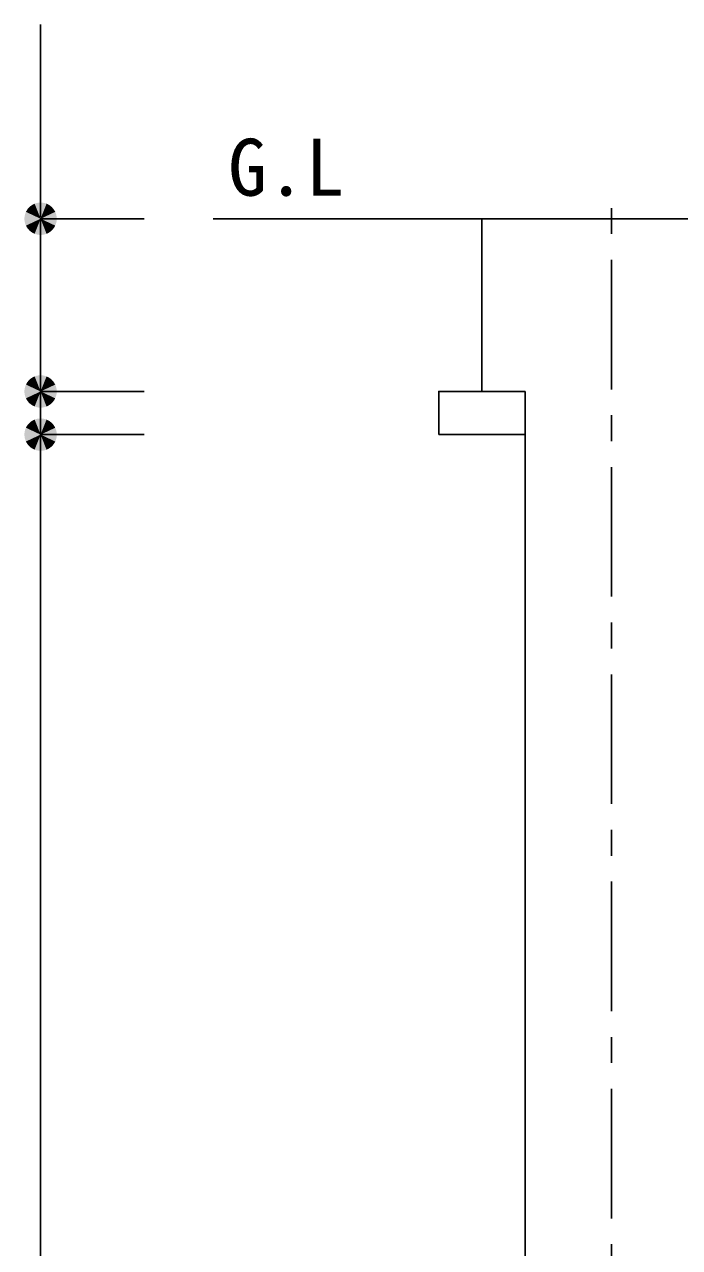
# Model space of a CAD drawing. Units: millimetres, scale not verified. Extents: x -24131 to 8910, y -6308 to 6308.
# Drawn here: x -598 to 161, y -2782 to -1366 of the extents above; entities that cross this region are included whole.
import ezdxf
from ezdxf.enums import TextEntityAlignment as Align

# ---------------------------------------------------------------- set-up
doc = ezdxf.new("R2010")
doc.units = ezdxf.units.MM
doc.header["$LTSCALE"] = 30
doc.linetypes.add('CHAIN1', pattern=[8, 5, -1, 1, -1])
for name, color, linetype, lineweight in [('0-1_空気管', 3, 'Continuous', 25), ('0-B_機器', 2, 'Continuous', 25), ('0-D_08', 2, 'Continuous', 25), ('1-5_00クル-フ-6寸法', 132, 'Continuous', 25)]:
    doc.layers.add(name, color=color, linetype=linetype, lineweight=lineweight)
doc.styles.add('ＭＳ ゴシック', font='')
doc.styles.get('ＭＳ ゴシック').set_extended_font_data('MS Gothic')

msp = doc.modelspace()

# ---------------------------------------------------------------- linework, layer by layer
at = {"layer": '0-B_機器'}
for p, q in [((-379.25, -1590.65), (2740.33, -1590.65)), ((-67.75, -1790.65), (-67.75, -1590.65)), ((-117.75, -1840.65), (-17.75, -1840.65))]:
    msp.add_line(p, q, dxfattribs=at)
msp.add_lwpolyline([(-117.75, -1840.65), (-117.75, -1790.65), (-17.75, -1790.65)], dxfattribs=at)
at = {"layer": '0-D_08', "linetype": 'CHAIN1'}
msp.add_line((82.25, -4188.28), (82.25, -1550.17), dxfattribs=at)
at = {"layer": '0-D_08'}
msp.add_line((-17.75, -3780.63), (-17.75, -1790.65), dxfattribs=at)
at = {"layer": '1-5_00クル-フ-6寸法', "color": 4}
for p, q in [((-579.25, -1589.15), (-579.25, -1365.65)), ((-459.25, -1590.65), (-579.25, -1590.65)), ((-579.25, -1590.65), (-579.25, -1790.65)), ((-459.25, -1790.65), (-579.25, -1790.65)), ((-459.25, -1790.65), (-579.25, -1790.65)), ((-579.25, -1790.65), (-579.25, -1840.65)), ((-459.25, -1840.65), (-579.25, -1840.65)), ((-459.25, -1840.65), (-579.25, -1840.65)), ((-579.25, -1840.65), (-579.25, -3780.63))]:
    msp.add_line(p, q, dxfattribs=at)
at = {"layer": '1-5_00クル-フ-6寸法'}
for points in [[(-579.25, -1590.65), (-583.91, -1572.49), (-581.6, -1572.05)], [(-579.25, -1590.65), (-581.6, -1572.05), (-579.25, -1571.9)], [(-579.25, -1590.65), (-579.25, -1571.9), (-576.9, -1572.05)], [(-579.25, -1590.65), (-576.9, -1572.05), (-574.58, -1572.49)], [(-579.25, -1590.65), (-597.66, -1587.14), (-597.08, -1584.86)], [(-579.25, -1590.65), (-597.08, -1584.86), (-596.21, -1582.67)], [(-579.25, -1590.65), (-596.21, -1582.67), (-595.08, -1580.6)], [(-579.25, -1590.65), (-595.08, -1580.6), (-593.69, -1578.7)], [(-579.25, -1590.65), (-593.69, -1578.7), (-592.08, -1576.98)], [(-579.25, -1590.65), (-592.08, -1576.98), (-590.27, -1575.48)], [(-579.25, -1590.65), (-590.27, -1575.48), (-588.28, -1574.22)], [(-579.25, -1590.65), (-588.28, -1574.22), (-586.15, -1573.22)], [(-579.25, -1590.65), (-586.15, -1573.22), (-583.91, -1572.49)], [(-579.25, -1590.65), (-574.58, -1572.49), (-572.34, -1573.22)], [(-579.25, -1590.65), (-572.34, -1573.22), (-570.21, -1574.22)], [(-579.25, -1590.65), (-570.21, -1574.22), (-568.23, -1575.48)], [(-579.25, -1590.65), (-568.23, -1575.48), (-566.41, -1576.98)], [(-579.25, -1590.65), (-566.41, -1576.98), (-564.8, -1578.7)], [(-579.25, -1590.65), (-564.8, -1578.7), (-563.42, -1580.6)], [(-579.25, -1590.65), (-563.42, -1580.6), (-562.28, -1582.67)], [(-579.25, -1590.65), (-562.28, -1582.67), (-561.41, -1584.86)], [(-579.25, -1590.65), (-561.41, -1584.86), (-560.83, -1587.14)], [(-579.25, -1590.65), (-597.96, -1589.47), (-597.66, -1587.14)], [(-579.25, -1590.65), (-597.96, -1591.83), (-597.96, -1589.47)], [(-579.25, -1590.65), (-597.66, -1594.16), (-597.96, -1591.83)], [(-579.25, -1590.65), (-597.08, -1596.44), (-597.66, -1594.16)], [(-579.25, -1590.65), (-596.21, -1598.63), (-597.08, -1596.44)], [(-579.25, -1590.65), (-595.08, -1600.7), (-596.21, -1598.63)], [(-579.25, -1590.65), (-593.69, -1602.6), (-595.08, -1600.7)], [(-579.25, -1590.65), (-592.08, -1604.32), (-593.69, -1602.6)], [(-579.25, -1590.65), (-590.27, -1605.82), (-592.08, -1604.32)], [(-579.25, -1590.65), (-588.28, -1607.08), (-590.27, -1605.82)], [(-579.25, -1590.65), (-586.15, -1608.08), (-588.28, -1607.08)], [(-579.25, -1590.65), (-583.91, -1608.81), (-586.15, -1608.08)], [(-579.25, -1590.65), (-581.6, -1609.25), (-583.91, -1608.81)], [(-579.25, -1590.65), (-579.25, -1609.4), (-581.6, -1609.25)], [(-579.25, -1590.65), (-560.83, -1587.14), (-560.53, -1589.47)], [(-579.25, -1590.65), (-560.53, -1589.47), (-560.53, -1591.83)], [(-579.25, -1590.65), (-576.9, -1609.25), (-579.25, -1609.4)], [(-579.25, -1590.65), (-574.58, -1608.81), (-576.9, -1609.25)], [(-579.25, -1590.65), (-572.34, -1608.08), (-574.58, -1608.81)], [(-579.25, -1590.65), (-570.21, -1607.08), (-572.34, -1608.08)], [(-579.25, -1590.65), (-568.23, -1605.82), (-570.21, -1607.08)], [(-579.25, -1590.65), (-566.41, -1604.32), (-568.23, -1605.82)], [(-579.25, -1590.65), (-564.8, -1602.6), (-566.41, -1604.32)], [(-579.25, -1590.65), (-563.42, -1600.7), (-564.8, -1602.6)], [(-579.25, -1590.65), (-562.28, -1598.63), (-563.42, -1600.7)], [(-579.25, -1590.65), (-561.41, -1596.44), (-562.28, -1598.63)], [(-579.25, -1590.65), (-560.83, -1594.16), (-561.41, -1596.44)], [(-579.25, -1590.65), (-560.53, -1591.83), (-560.83, -1594.16)], [(-579.25, -1790.65), (-597.08, -1784.86), (-596.21, -1782.67)], [(-579.25, -1790.65), (-597.08, -1784.86), (-596.21, -1782.67)], [(-579.25, -1790.65), (-596.21, -1782.67), (-595.08, -1780.6)], [(-579.25, -1790.65), (-596.21, -1782.67), (-595.08, -1780.6)], [(-579.25, -1790.65), (-595.08, -1780.6), (-593.69, -1778.7)], [(-579.25, -1790.65), (-595.08, -1780.6), (-593.69, -1778.7)], [(-579.25, -1790.65), (-593.69, -1778.7), (-592.08, -1776.98)], [(-579.25, -1790.65), (-593.69, -1778.7), (-592.08, -1776.98)], [(-579.25, -1790.65), (-592.08, -1776.98), (-590.27, -1775.48)], [(-579.25, -1790.65), (-592.08, -1776.98), (-590.27, -1775.48)], [(-579.25, -1790.65), (-590.27, -1775.48), (-588.28, -1774.22)], [(-579.25, -1790.65), (-590.27, -1775.48), (-588.28, -1774.22)], [(-579.25, -1790.65), (-588.28, -1774.22), (-586.15, -1773.22)], [(-579.25, -1790.65), (-588.28, -1774.22), (-586.15, -1773.22)], [(-579.25, -1790.65), (-586.15, -1773.22), (-583.91, -1772.49)], [(-579.25, -1790.65), (-586.15, -1773.22), (-583.91, -1772.49)], [(-579.25, -1790.65), (-583.91, -1772.49), (-581.6, -1772.05)], [(-579.25, -1790.65), (-583.91, -1772.49), (-581.6, -1772.05)], [(-579.25, -1790.65), (-581.6, -1772.05), (-579.25, -1771.9)], [(-579.25, -1790.65), (-581.6, -1772.05), (-579.25, -1771.9)], [(-579.25, -1790.65), (-579.25, -1771.9), (-576.9, -1772.05)], [(-579.25, -1790.65), (-579.25, -1771.9), (-576.9, -1772.05)], [(-579.25, -1790.65), (-576.9, -1772.05), (-574.58, -1772.49)], [(-579.25, -1790.65), (-576.9, -1772.05), (-574.58, -1772.49)], [(-579.25, -1790.65), (-574.58, -1772.49), (-572.34, -1773.22)], [(-579.25, -1790.65), (-574.58, -1772.49), (-572.34, -1773.22)], [(-579.25, -1790.65), (-572.34, -1773.22), (-570.21, -1774.22)], [(-579.25, -1790.65), (-572.34, -1773.22), (-570.21, -1774.22)], [(-579.25, -1790.65), (-570.21, -1774.22), (-568.23, -1775.48)], [(-579.25, -1790.65), (-570.21, -1774.22), (-568.23, -1775.48)], [(-579.25, -1790.65), (-568.23, -1775.48), (-566.41, -1776.98)], [(-579.25, -1790.65), (-568.23, -1775.48), (-566.41, -1776.98)], [(-579.25, -1790.65), (-566.41, -1776.98), (-564.8, -1778.7)], [(-579.25, -1790.65), (-566.41, -1776.98), (-564.8, -1778.7)], [(-579.25, -1790.65), (-564.8, -1778.7), (-563.42, -1780.6)], [(-579.25, -1790.65), (-564.8, -1778.7), (-563.42, -1780.6)], [(-579.25, -1790.65), (-563.42, -1780.6), (-562.28, -1782.67)], [(-579.25, -1790.65), (-563.42, -1780.6), (-562.28, -1782.67)], [(-579.25, -1790.65), (-562.28, -1782.67), (-561.41, -1784.86)], [(-579.25, -1790.65), (-562.28, -1782.67), (-561.41, -1784.86)], [(-579.25, -1790.65), (-597.96, -1789.47), (-597.66, -1787.14)], [(-579.25, -1790.65), (-597.96, -1789.47), (-597.66, -1787.14)], [(-579.25, -1790.65), (-597.96, -1791.83), (-597.96, -1789.47)], [(-579.25, -1790.65), (-597.96, -1791.83), (-597.96, -1789.47)], [(-579.25, -1790.65), (-597.66, -1794.16), (-597.96, -1791.83)], [(-579.25, -1790.65), (-597.66, -1794.16), (-597.96, -1791.83)], [(-579.25, -1790.65), (-597.66, -1787.14), (-597.08, -1784.86)], [(-579.25, -1790.65), (-597.66, -1787.14), (-597.08, -1784.86)], [(-579.25, -1790.65), (-597.08, -1796.44), (-597.66, -1794.16)], [(-579.25, -1790.65), (-597.08, -1796.44), (-597.66, -1794.16)], [(-579.25, -1790.65), (-596.21, -1798.63), (-597.08, -1796.44)], [(-579.25, -1790.65), (-596.21, -1798.63), (-597.08, -1796.44)], [(-579.25, -1790.65), (-595.08, -1800.7), (-596.21, -1798.63)], [(-579.25, -1790.65), (-595.08, -1800.7), (-596.21, -1798.63)], [(-579.25, -1790.65), (-593.69, -1802.6), (-595.08, -1800.7)], [(-579.25, -1790.65), (-593.69, -1802.6), (-595.08, -1800.7)], [(-579.25, -1790.65), (-592.08, -1804.32), (-593.69, -1802.6)], [(-579.25, -1790.65), (-592.08, -1804.32), (-593.69, -1802.6)], [(-579.25, -1790.65), (-590.27, -1805.82), (-592.08, -1804.32)], [(-579.25, -1790.65), (-590.27, -1805.82), (-592.08, -1804.32)], [(-579.25, -1790.65), (-588.28, -1807.08), (-590.27, -1805.82)], [(-579.25, -1790.65), (-588.28, -1807.08), (-590.27, -1805.82)], [(-579.25, -1790.65), (-586.15, -1808.08), (-588.28, -1807.08)], [(-579.25, -1790.65), (-586.15, -1808.08), (-588.28, -1807.08)], [(-579.25, -1790.65), (-583.91, -1808.81), (-586.15, -1808.08)], [(-579.25, -1790.65), (-583.91, -1808.81), (-586.15, -1808.08)], [(-579.25, -1790.65), (-581.6, -1809.25), (-583.91, -1808.81)], [(-579.25, -1790.65), (-581.6, -1809.25), (-583.91, -1808.81)], [(-579.25, -1790.65), (-579.25, -1809.4), (-581.6, -1809.25)], [(-579.25, -1790.65), (-579.25, -1809.4), (-581.6, -1809.25)], [(-579.25, -1790.65), (-561.41, -1784.86), (-560.83, -1787.14)], [(-579.25, -1790.65), (-561.41, -1784.86), (-560.83, -1787.14)], [(-579.25, -1790.65), (-560.83, -1787.14), (-560.53, -1789.47)], [(-579.25, -1790.65), (-560.83, -1787.14), (-560.53, -1789.47)], [(-579.25, -1790.65), (-560.53, -1789.47), (-560.53, -1791.83)], [(-579.25, -1790.65), (-560.53, -1789.47), (-560.53, -1791.83)], [(-579.25, -1790.65), (-576.9, -1809.25), (-579.25, -1809.4)], [(-579.25, -1790.65), (-574.58, -1808.81), (-576.9, -1809.25)], [(-579.25, -1790.65), (-572.34, -1808.08), (-574.58, -1808.81)], [(-579.25, -1790.65), (-570.21, -1807.08), (-572.34, -1808.08)], [(-579.25, -1790.65), (-568.23, -1805.82), (-570.21, -1807.08)], [(-579.25, -1790.65), (-566.41, -1804.32), (-568.23, -1805.82)], [(-579.25, -1790.65), (-564.8, -1802.6), (-566.41, -1804.32)], [(-579.25, -1790.65), (-563.42, -1800.7), (-564.8, -1802.6)], [(-579.25, -1790.65), (-562.28, -1798.63), (-563.42, -1800.7)], [(-579.25, -1790.65), (-561.41, -1796.44), (-562.28, -1798.63)], [(-579.25, -1790.65), (-560.83, -1794.16), (-561.41, -1796.44)], [(-579.25, -1790.65), (-560.53, -1791.83), (-560.83, -1794.16)], [(-579.25, -1790.65), (-576.9, -1809.25), (-579.25, -1809.4)], [(-579.25, -1790.65), (-574.58, -1808.81), (-576.9, -1809.25)], [(-579.25, -1790.65), (-572.34, -1808.08), (-574.58, -1808.81)], [(-579.25, -1790.65), (-570.21, -1807.08), (-572.34, -1808.08)], [(-579.25, -1790.65), (-568.23, -1805.82), (-570.21, -1807.08)], [(-579.25, -1790.65), (-566.41, -1804.32), (-568.23, -1805.82)], [(-579.25, -1790.65), (-564.8, -1802.6), (-566.41, -1804.32)], [(-579.25, -1790.65), (-563.42, -1800.7), (-564.8, -1802.6)], [(-579.25, -1790.65), (-562.28, -1798.63), (-563.42, -1800.7)], [(-579.25, -1790.65), (-561.41, -1796.44), (-562.28, -1798.63)], [(-579.25, -1790.65), (-560.83, -1794.16), (-561.41, -1796.44)], [(-579.25, -1790.65), (-560.53, -1791.83), (-560.83, -1794.16)], [(-579.25, -1840.65), (-593.69, -1828.7), (-592.08, -1826.98)], [(-579.25, -1840.65), (-593.69, -1828.7), (-592.08, -1826.98)], [(-579.25, -1840.65), (-592.08, -1826.98), (-590.27, -1825.48)], [(-579.25, -1840.65), (-592.08, -1826.98), (-590.27, -1825.48)], [(-579.25, -1840.65), (-590.27, -1825.48), (-588.28, -1824.22)], [(-579.25, -1840.65), (-590.27, -1825.48), (-588.28, -1824.22)], [(-579.25, -1840.65), (-588.28, -1824.22), (-586.15, -1823.22)], [(-579.25, -1840.65), (-588.28, -1824.22), (-586.15, -1823.22)], [(-579.25, -1840.65), (-586.15, -1823.22), (-583.91, -1822.49)], [(-579.25, -1840.65), (-586.15, -1823.22), (-583.91, -1822.49)], [(-579.25, -1840.65), (-583.91, -1822.49), (-581.6, -1822.05)], [(-579.25, -1840.65), (-583.91, -1822.49), (-581.6, -1822.05)], [(-579.25, -1840.65), (-581.6, -1822.05), (-579.25, -1821.9)], [(-579.25, -1840.65), (-581.6, -1822.05), (-579.25, -1821.9)], [(-579.25, -1840.65), (-579.25, -1821.9), (-576.9, -1822.05)], [(-579.25, -1840.65), (-579.25, -1821.9), (-576.9, -1822.05)], [(-579.25, -1840.65), (-576.9, -1822.05), (-574.58, -1822.49)], [(-579.25, -1840.65), (-576.9, -1822.05), (-574.58, -1822.49)], [(-579.25, -1840.65), (-574.58, -1822.49), (-572.34, -1823.22)], [(-579.25, -1840.65), (-574.58, -1822.49), (-572.34, -1823.22)], [(-579.25, -1840.65), (-572.34, -1823.22), (-570.21, -1824.22)], [(-579.25, -1840.65), (-572.34, -1823.22), (-570.21, -1824.22)], [(-579.25, -1840.65), (-570.21, -1824.22), (-568.23, -1825.48)], [(-579.25, -1840.65), (-570.21, -1824.22), (-568.23, -1825.48)], [(-579.25, -1840.65), (-568.23, -1825.48), (-566.41, -1826.98)], [(-579.25, -1840.65), (-568.23, -1825.48), (-566.41, -1826.98)], [(-579.25, -1840.65), (-566.41, -1826.98), (-564.8, -1828.7)], [(-579.25, -1840.65), (-566.41, -1826.98), (-564.8, -1828.7)], [(-579.25, -1840.65), (-597.96, -1839.47), (-597.66, -1837.14)], [(-579.25, -1840.65), (-597.96, -1839.47), (-597.66, -1837.14)], [(-579.25, -1840.65), (-597.96, -1841.83), (-597.96, -1839.47)], [(-579.25, -1840.65), (-597.96, -1841.83), (-597.96, -1839.47)], [(-579.25, -1840.65), (-597.66, -1844.16), (-597.96, -1841.83)], [(-579.25, -1840.65), (-597.66, -1844.16), (-597.96, -1841.83)], [(-579.25, -1840.65), (-597.66, -1837.14), (-597.08, -1834.86)], [(-579.25, -1840.65), (-597.66, -1837.14), (-597.08, -1834.86)], [(-579.25, -1840.65), (-597.08, -1846.44), (-597.66, -1844.16)], [(-579.25, -1840.65), (-597.08, -1846.44), (-597.66, -1844.16)], [(-579.25, -1840.65), (-597.08, -1834.86), (-596.21, -1832.67)], [(-579.25, -1840.65), (-597.08, -1834.86), (-596.21, -1832.67)], [(-579.25, -1840.65), (-596.21, -1848.63), (-597.08, -1846.44)], [(-579.25, -1840.65), (-596.21, -1848.63), (-597.08, -1846.44)], [(-579.25, -1840.65), (-596.21, -1832.67), (-595.08, -1830.6)], [(-579.25, -1840.65), (-596.21, -1832.67), (-595.08, -1830.6)], [(-579.25, -1840.65), (-595.08, -1850.7), (-596.21, -1848.63)], [(-579.25, -1840.65), (-595.08, -1850.7), (-596.21, -1848.63)], [(-579.25, -1840.65), (-595.08, -1830.6), (-593.69, -1828.7)], [(-579.25, -1840.65), (-595.08, -1830.6), (-593.69, -1828.7)], [(-579.25, -1840.65), (-593.69, -1852.6), (-595.08, -1850.7)], [(-579.25, -1840.65), (-593.69, -1852.6), (-595.08, -1850.7)], [(-579.25, -1840.65), (-592.08, -1854.32), (-593.69, -1852.6)], [(-579.25, -1840.65), (-592.08, -1854.32), (-593.69, -1852.6)], [(-579.25, -1840.65), (-590.27, -1855.82), (-592.08, -1854.32)], [(-579.25, -1840.65), (-590.27, -1855.82), (-592.08, -1854.32)], [(-579.25, -1840.65), (-588.28, -1857.08), (-590.27, -1855.82)], [(-579.25, -1840.65), (-588.28, -1857.08), (-590.27, -1855.82)], [(-579.25, -1840.65), (-586.15, -1858.08), (-588.28, -1857.08)], [(-579.25, -1840.65), (-586.15, -1858.08), (-588.28, -1857.08)], [(-579.25, -1840.65), (-583.91, -1858.81), (-586.15, -1858.08)], [(-579.25, -1840.65), (-583.91, -1858.81), (-586.15, -1858.08)], [(-579.25, -1840.65), (-581.6, -1859.25), (-583.91, -1858.81)], [(-579.25, -1840.65), (-581.6, -1859.25), (-583.91, -1858.81)], [(-579.25, -1840.65), (-579.25, -1859.4), (-581.6, -1859.25)], [(-579.25, -1840.65), (-579.25, -1859.4), (-581.6, -1859.25)], [(-579.25, -1840.65), (-564.8, -1828.7), (-563.42, -1830.6)], [(-579.25, -1840.65), (-564.8, -1828.7), (-563.42, -1830.6)], [(-579.25, -1840.65), (-563.42, -1830.6), (-562.28, -1832.67)], [(-579.25, -1840.65), (-563.42, -1830.6), (-562.28, -1832.67)], [(-579.25, -1840.65), (-562.28, -1832.67), (-561.41, -1834.86)], [(-579.25, -1840.65), (-562.28, -1832.67), (-561.41, -1834.86)], [(-579.25, -1840.65), (-561.41, -1834.86), (-560.83, -1837.14)], [(-579.25, -1840.65), (-561.41, -1834.86), (-560.83, -1837.14)], [(-579.25, -1840.65), (-560.83, -1837.14), (-560.53, -1839.47)], [(-579.25, -1840.65), (-560.83, -1837.14), (-560.53, -1839.47)], [(-579.25, -1840.65), (-560.53, -1839.47), (-560.53, -1841.83)], [(-579.25, -1840.65), (-560.53, -1839.47), (-560.53, -1841.83)], [(-579.25, -1840.65), (-576.9, -1859.25), (-579.25, -1859.4)], [(-579.25, -1840.65), (-574.58, -1858.81), (-576.9, -1859.25)], [(-579.25, -1840.65), (-572.34, -1858.08), (-574.58, -1858.81)], [(-579.25, -1840.65), (-570.21, -1857.08), (-572.34, -1858.08)], [(-579.25, -1840.65), (-568.23, -1855.82), (-570.21, -1857.08)], [(-579.25, -1840.65), (-566.41, -1854.32), (-568.23, -1855.82)], [(-579.25, -1840.65), (-564.8, -1852.6), (-566.41, -1854.32)], [(-579.25, -1840.65), (-563.42, -1850.7), (-564.8, -1852.6)], [(-579.25, -1840.65), (-562.28, -1848.63), (-563.42, -1850.7)], [(-579.25, -1840.65), (-561.41, -1846.44), (-562.28, -1848.63)], [(-579.25, -1840.65), (-560.83, -1844.16), (-561.41, -1846.44)], [(-579.25, -1840.65), (-560.53, -1841.83), (-560.83, -1844.16)], [(-579.25, -1840.65), (-576.9, -1859.25), (-579.25, -1859.4)], [(-579.25, -1840.65), (-574.58, -1858.81), (-576.9, -1859.25)], [(-579.25, -1840.65), (-572.34, -1858.08), (-574.58, -1858.81)], [(-579.25, -1840.65), (-570.21, -1857.08), (-572.34, -1858.08)], [(-579.25, -1840.65), (-568.23, -1855.82), (-570.21, -1857.08)], [(-579.25, -1840.65), (-566.41, -1854.32), (-568.23, -1855.82)], [(-579.25, -1840.65), (-564.8, -1852.6), (-566.41, -1854.32)], [(-579.25, -1840.65), (-563.42, -1850.7), (-564.8, -1852.6)], [(-579.25, -1840.65), (-562.28, -1848.63), (-563.42, -1850.7)], [(-579.25, -1840.65), (-561.41, -1846.44), (-562.28, -1848.63)], [(-579.25, -1840.65), (-560.83, -1844.16), (-561.41, -1846.44)], [(-579.25, -1840.65), (-560.53, -1841.83), (-560.83, -1844.16)]]:
    msp.add_solid(points, dxfattribs=at)

# ---------------------------------------------------------------- texts
at = {"layer": '0-1_空気管', "color": 4, "style": 'ＭＳ ゴシック'}
msp.add_text('G.L', height=65.98, dxfattribs=at).set_placement((-361.95, -1583.75), align=Align.BOTTOM_LEFT)

doc.saveas('drawing.dxf')
